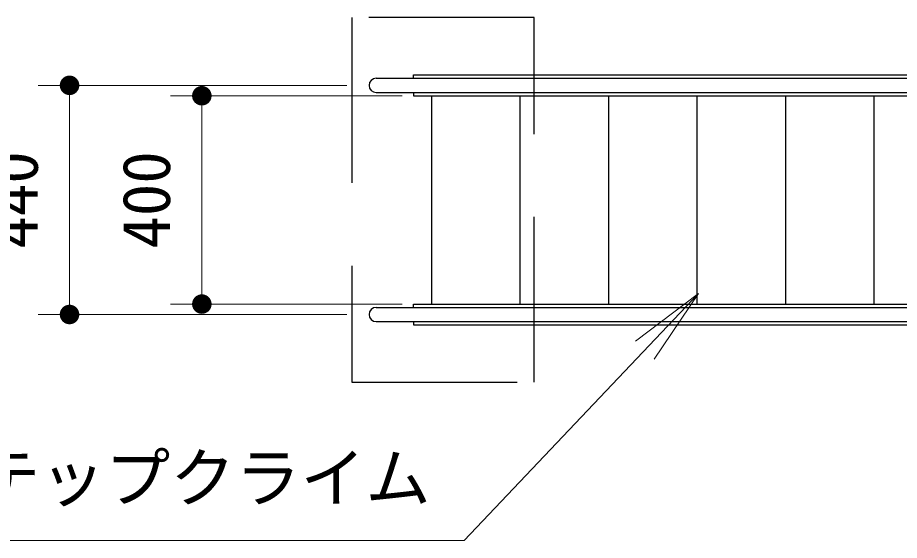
# Model space of a CAD drawing. Units: millimetres at full size, sheet at 1:100. Extents: x 1500 to 40500, y 1500 to 28200.
# Drawn here: x 4701 to 6394, y 20232 to 21235 of the extents above; entities that cross this region are included whole.
import ezdxf
from ezdxf.enums import TextEntityAlignment as Align

# ---------------------------------------------------------------- set-up
doc = ezdxf.new("R2010")
doc.units = ezdxf.units.MM
doc.header["$LTSCALE"] = 100
doc.linetypes.add('USER3', pattern=[4.7625, 3.175, -1.5875])
for name, color, linetype, lineweight in [('D-STR-DIM\u3000寸法線、寸法値', 7, 'Continuous', 13), ('D-STR-HTXT\u3000旗上げ', 7, 'Continuous', 13), ('D-STR\u3000構造物外形線', 1, 'Continuous', 25)]:
    doc.layers.add(name, color=color, linetype=linetype, lineweight=lineweight)
doc.styles.add('ＭＳ ゴシック', font='')
doc.styles.get('ＭＳ ゴシック').set_extended_font_data('MS Gothic')

# ---------------------------------------------------------------- blocks, each defined once
blk = doc.blocks.new('filled_dot')
at = {"color": 0, "linetype": 'Continuous', "lineweight": -2, "const_width": 1.25}
blk.add_lwpolyline([(-0.625, 0, 1), (0.625, 0, 1)], format="xyb", close=True, dxfattribs=at)
blk = doc.blocks.new('open_arrow')
at = {"color": 0, "linetype": 'Continuous', "lineweight": -2}
blk.add_lwpolyline([(7.5, 1.25), (0, 0), (7.5, -1.25)], dxfattribs=at)

msp = doc.modelspace()

# ---------------------------------------------------------------- linework, layer by layer
at = {"layer": 'D-STR-DIM\u3000寸法線、寸法値'}
for p, q in [((5333.2, 21105.2), (4740.4, 21105.2)), ((4800.4, 21105.2), (4800.4, 20665.2)), ((5439.3, 21085.2), (4994.5, 21085.2)), ((5054.5, 21085.2), (5054.5, 20685.2)), ((5439.3, 20685.2), (4994.5, 20685.2)), ((5333.2, 20665.2), (4740.4, 20665.2))]:
    msp.add_line(p, q, dxfattribs=at)
at = {"layer": 'D-STR-HTXT\u3000旗上げ'}
msp.add_lwpolyline([(6008.6, 20705.2), (5558.2, 20231.5), (5538.2, 20231.5), (4264.1, 20231.5), (4901.1, 20231.5)], dxfattribs=at)
at = {"layer": 'D-STR\u3000構造物外形線'}
for p, q in [((5389.2, 21118.8), (6996.6, 21118.8)), ((5461.2, 21118.8), (5461.2, 21125.2)), ((5461.2, 21125.2), (6981.8, 21125.2)), ((5389.2, 21091.6), (6989.8, 21091.6)), ((5495.3, 21085.2), (5495.3, 20685.2)), ((5665.3, 21085.2), (5665.3, 20685.2)), ((5835.3, 21085.2), (5835.3, 20685.2)), ((6005.3, 21085.2), (6005.3, 20685.2)), ((6175.3, 21085.2), (6175.3, 20685.2)), ((6345.3, 21085.2), (6345.3, 20685.2)), ((5389.2, 20678.8), (6989.8, 20678.8)), ((5389.2, 20651.6), (6996.6, 20651.6)), ((5461.2, 20651.6), (5461.2, 20645.2)), ((5461.2, 20645.2), (6981.8, 20645.2))]:
    msp.add_line(p, q, dxfattribs=at)
at = {"layer": 'D-STR\u3000構造物外形線', "linetype": 'USER3'}
msp.add_lwpolyline([(5342.8, 21235.2), (5342.8, 20535.2), (5692.8, 20535.2), (5692.8, 21235.2)], close=True, dxfattribs=at)
at = {"layer": 'D-STR\u3000構造物外形線'}
for points in [[(5461.2, 21091.6), (5461.2, 21085.2), (6981.8, 21085.2)], [(5461.2, 20678.8), (5461.2, 20685.2), (6981.8, 20685.2)]]:
    msp.add_lwpolyline(points, dxfattribs=at)
for centre in [(5389.2, 21105.2), (5389.2, 20665.2)]:
    msp.add_arc(centre, 13.6, 90, 270, dxfattribs=at)

# ---------------------------------------------------------------- block references
at = {"layer": 'D-STR-DIM\u3000寸法線、寸法値', "xscale": 15, "yscale": 15}
for p, rotation in [((4800.4, 21105.2), 270), ((5054.5, 21085.2), 270), ((5054.5, 20685.2), 90), ((4800.4, 20665.2), 90)]:
    msp.add_blockref('filled_dot', p, dxfattribs=dict(at, rotation=rotation))
at = {"layer": 'D-STR-HTXT\u3000旗上げ', "xscale": 20, "yscale": 20, "rotation": 226.4}
msp.add_blockref('open_arrow', (6008.6, 20705.2), dxfattribs=at)

# ---------------------------------------------------------------- texts
at = {"layer": 'D-STR-DIM\u3000寸法線、寸法値', "style": 'ＭＳ ゴシック'}
for s, p in [('440', (4693.6, 20885.2)), ('400', (4947.6, 20885.2))]:
    msp.add_text(s, height=91.64, rotation=90, dxfattribs=at).set_placement(p, align=Align.MIDDLE_CENTER)
at = {"layer": 'D-STR-HTXT\u3000旗上げ', "style": 'ＭＳ ゴシック'}
msp.add_text('ステップクライム', height=91.64, dxfattribs=at).set_placement((5493.8, 20351.7), align=Align.MIDDLE_RIGHT)

doc.saveas('drawing.dxf')
